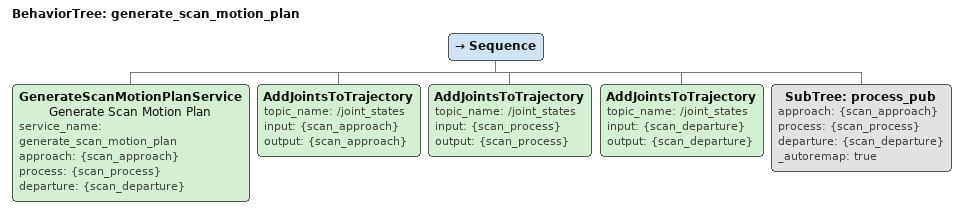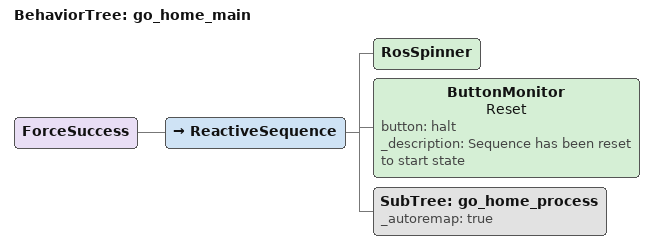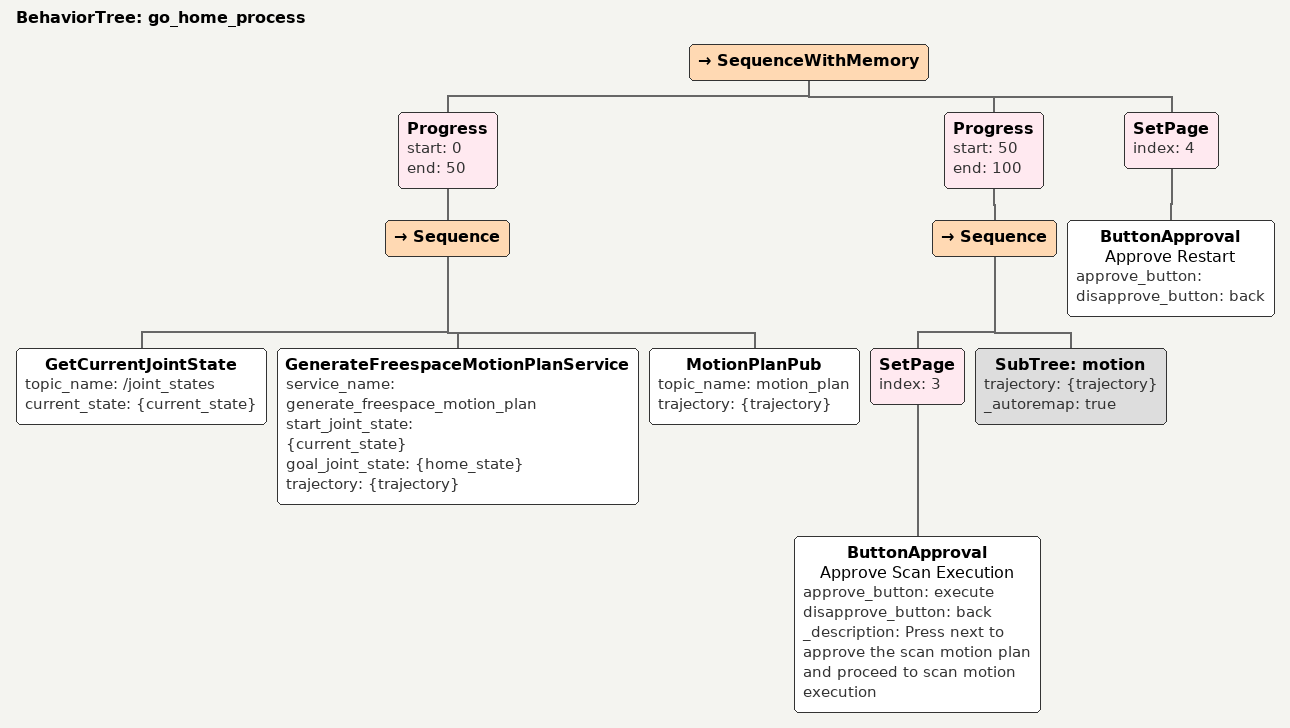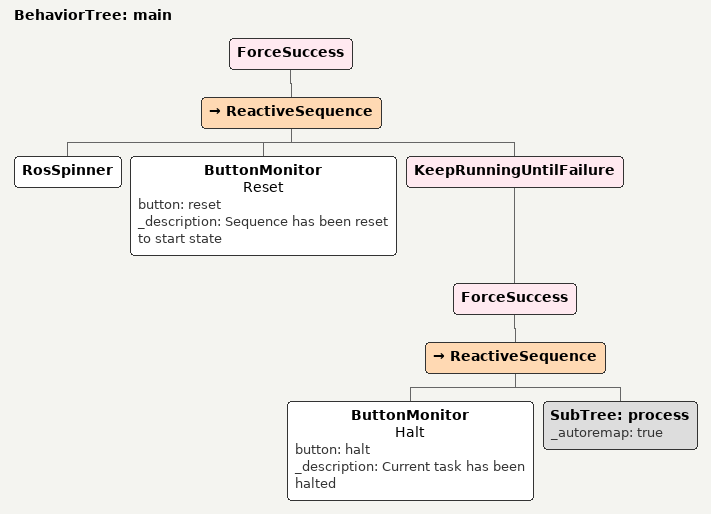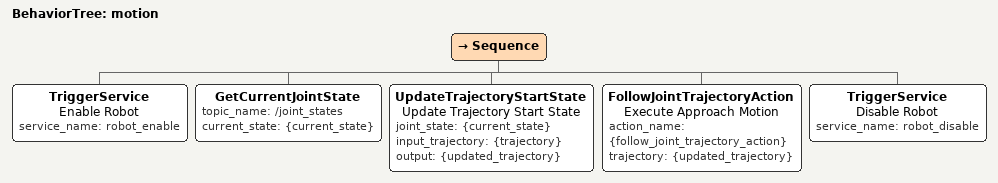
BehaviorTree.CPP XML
<BehaviorTree ID="generate_scan_motion_plan">
  <Sequence>
    <GenerateScanMotionPlanService name="Generate Scan Motion Plan" service_name="generate_scan_motion_plan" approach="{scan_approach}" process="{scan_process}" departure="{scan_departure}"/>
    <AddJointsToTrajectory topic_name="/joint_states" input="{scan_approach}" output="{scan_approach}"/>
    <AddJointsToTrajectory topic_name="/joint_states" input="{scan_process}" output="{scan_process}"/>
    <AddJointsToTrajectory topic_name="/joint_states" input="{scan_departure}" output="{scan_departure}"/>
    <SubTree ID="process_pub" approach="{scan_approach}" process="{scan_process}" departure="{scan_departure}" _autoremap="true"/>
  </Sequence>
</BehaviorTree>

<BehaviorTree ID="go_home_main">
  <ForceSuccess>
    <ReactiveSequence>
      <RosSpinner/>
      <ButtonMonitor name="Reset" button="halt" _description="Sequence has been reset to start state"/>
      <SubTree ID="go_home_process" _autoremap="true"/>
    </ReactiveSequence>
  </ForceSuccess>
</BehaviorTree>

<BehaviorTree ID="go_home_process">
  <SequenceWithMemory>
    <Progress start="0" end="50">
      <Sequence>
        <GetCurrentJointState topic_name="/joint_states" current_state="{current_state}"/>
        <GenerateFreespaceMotionPlanService service_name="generate_freespace_motion_plan" start_joint_state="{current_state}" goal_joint_state="{home_state}" trajectory="{trajectory}"/>
        <MotionPlanPub topic_name="motion_plan" trajectory="{trajectory}"/>
      </Sequence>
    </Progress>
    <Progress start="50" end="100">
      <Sequence>
        <SetPage index="3">
          <ButtonApproval name="Approve Scan Execution" approve_button="execute" disapprove_button="back" _description="Press next to approve the scan motion plan and proceed to scan motion execution"/>
        </SetPage>
        <SubTree ID="motion" trajectory="{trajectory}" _autoremap="true"/>
      </Sequence>
    </Progress>
    <SetPage index="4">
      <ButtonApproval name="Approve Restart" approve_button="" disapprove_button="back"/>
    </SetPage>
  </SequenceWithMemory>
</BehaviorTree>

<BehaviorTree ID="main">
  <ForceSuccess>
    <ReactiveSequence>
      <RosSpinner/>
      <ButtonMonitor name="Reset" button="reset" _description="Sequence has been reset to start state"/>
      <KeepRunningUntilFailure>
        <ForceSuccess>
          <ReactiveSequence>
            <ButtonMonitor name="Halt" button="halt" _description="Current task has been halted"/>
            <SubTree ID="process" _autoremap="true"/>
          </ReactiveSequence>
        </ForceSuccess>
      </KeepRunningUntilFailure>
    </ReactiveSequence>
  </ForceSuccess>
</BehaviorTree>

<BehaviorTree ID="motion">
  <Sequence>
    <TriggerService name="Enable Robot" service_name="robot_enable"/>
    <GetCurrentJointState topic_name="/joint_states" current_state="{current_state}"/>
    <UpdateTrajectoryStartState name="Update Trajectory Start State" joint_state="{current_state}" input_trajectory="{trajectory}" output="{updated_trajectory}"/>
    <FollowJointTrajectoryAction name="Execute Approach Motion" action_name="{follow_joint_trajectory_action}" trajectory="{updated_trajectory}"/>
    <TriggerService name="Disable Robot" service_name="robot_disable"/>
  </Sequence>
</BehaviorTree>
